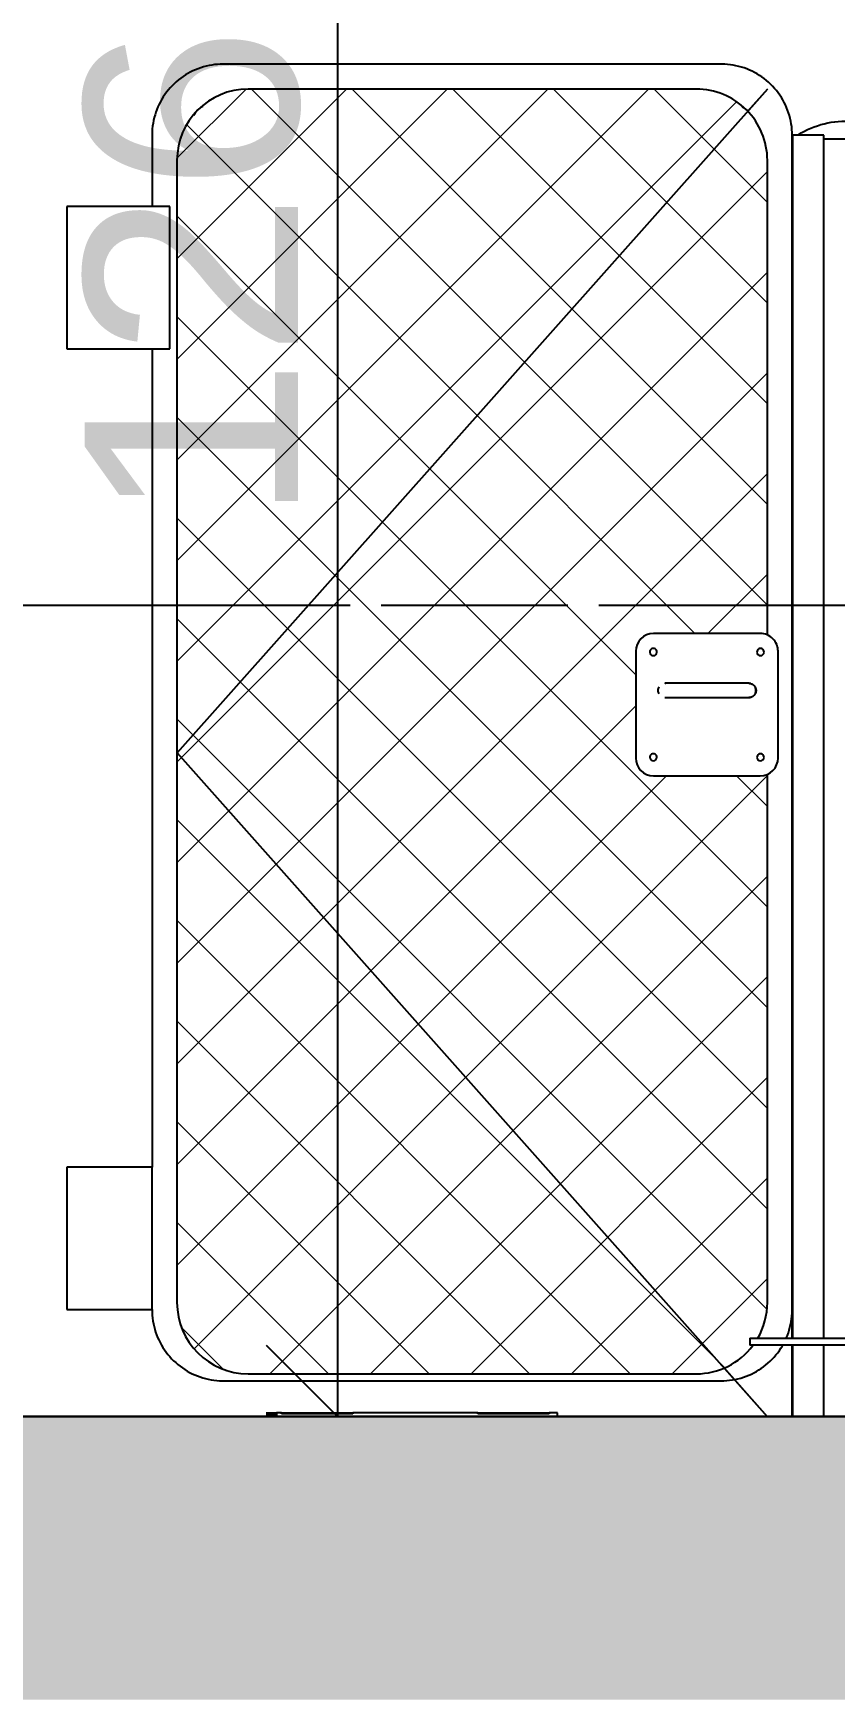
# Model space of a CAD drawing. Header units: millimetres. Extents: x 663313 to 1226001, y 1431724 to 1620898.
# Drawn here: x 951122 to 952249, y 1508407 to 1510748 of the extents above; entities that cross this region are included whole.
import ezdxf

# ---------------------------------------------------------------- set-up
doc = ezdxf.new("R2010")
doc.units = ezdxf.units.MM
doc.set_wipeout_variables(frame=1)
for name, pattern in [('CENTER', [50.800000000000004, 31.75, -6.35, 6.35, -6.35]), ('DPA_Grid _ Level 100', [1000, 550, -160, 130, -160]), ('TA_GL_000.70000', [1.925, 0.7, -0.175, 0.175, -0.175, 0.7])]:
    doc.linetypes.add(name, pattern=pattern)
doc.layers.add('000 - 0_HIDE_OBJ_FRAMING_DEF_SUB', color=7, linetype='Continuous', plot=False)
for name, color, linetype in [('000 - 0_SYM_DWG_GRIDLINE_MAIN_COLOR_251', 7, 'Continuous'), ('000 - 0_SYM_DWG_GROUND_MAIN_COLOR_40', 7, 'Continuous'), ('000 - CONCRETE_COL_HATCH_', 7, 'Continuous'), ('000 - CONCRETE_COL_WIPEOUT_', 7, 'Continuous'), ('000 - CONCRETE_EX_BUILDING_MAIN_COLOR_1', 7, 'Continuous'), ('000 - GRID', 7, 'CENTER')]:
    doc.layers.add(name, color=color, linetype=linetype)
doc.layers.add('A-DOOR', color=7, linetype='Continuous', lineweight=9)
doc.styles.add('Arial_2', font='arial.ttf', dxfattribs={"height": 299.9999999999999})
doc.styles.add('TA', font='', dxfattribs={"height": 4.5})
doc.styles.get('TA').set_extended_font_data('Cordia New')
doc.dimstyles.new('DPA-DIM-3_0_T-T', dxfattribs={"dimscale": 304.8, "dimtxt": 1.004192322792293, "dimasz": 0.6561679790026247, "dimexe": 0.3280839895013123, "dimexo": 0.0625, "dimgap": 0.1640419947506562, "dimtad": 1, "dimdec": 0, "dimlfac": 304.8, "dimzin": 0, "dimdsep": 46, "dimtxsty": 'Arial_2', "dimblk1": 'OBLIQUE', "dimblk2": 'OBLIQUE', "dimsah": 1, "dimcen": 0.09, "dimdle": 0.6561679790026247, "dimclrd": 7, "dimclre": 7, "dimclrt": 7, "dimadec": 8, "dimazin": 0, "dimtfac": 1, "dimtdec": 4, "dimtix": 1, "dimtmove": 0, "dimatfit": 3, "dimfxl": 0.004305564166683888, "dimfxlon": 1, "dimtvp": 1, "dimtolj": 1, "dimtzin": 0, "dimarcsym": 2})

# ---------------------------------------------------------------- blocks, each defined once
blk = doc.blocks.new('*U4823')
at = {"layer": '000 - 0_SYM_DWG_GRIDLINE_MAIN_COLOR_251', "color": 7, "linetype": 'ByBlock', "ltscale": 5}
blk.add_line((30, 7.023125110215677e-13), (-325.9999999999993, -6.822776000611202e-13), dxfattribs=at)
at = {"color": 7, "style": 'TA', "flags": 1}
blk.add_attdef('LOCATION', (5.999999999999999, -6.000000000000001), '', height=4.5, rotation=270, dxfattribs=at)
blk = doc.blocks.new('*U4825')
at = {"layer": '000 - 0_SYM_DWG_GRIDLINE_MAIN_COLOR_251', "color": 7, "linetype": 'ByBlock', "ltscale": 5}
blk.add_line((30, 7.023125110215677e-13), (-325.9999999999993, -6.822776000611202e-13), dxfattribs=at)
at = {"color": 7, "style": 'TA', "flags": 1}
blk.add_attdef('LOCATION', (5.999999999999999, -6.000000000000001), '', height=4.5, rotation=270, dxfattribs=at)
blk = doc.blocks.new('W-1-PP18-ST_ENT4_REV00_20260602-145720_ELEVATION_3_DIMS')
at = {"layer": '000 - GRID', "color": 7, "linetype": 'TA_GL_000.70000', "xscale": 50, "yscale": 50, "zscale": 50, "rotation": 180}
for name, p in [('*U4825', (-14800, 102340.0000000002)), ('*U4823', (-14800, 101200.0000000002))]:
    blk.add_blockref(name, p, dxfattribs=at)
blk = doc.blocks.new('DPA_CP_Fence Type D _4150_ - Fence Post Left-Right w MRTA Logo-24892741-ENT 4 ELE-3 sheet')
at = {"layer": '000 - CONCRETE_EX_BUILDING_MAIN_COLOR_1', "color": 7}
for p, q in [((-1812638.208735392, 102995), (-1812531.955174357, 102995)), ((-1812741.955174357, 101310), (-1812606.955174357, 101310)), ((-1812741.955174357, 101310), (-1812741.955174357, 101300)), ((-1812606.955174357, 101300), (-1812741.955174357, 101300))]:
    blk.add_line(p, q, dxfattribs=at)
at = {"layer": '000 - CONCRETE_EX_BUILDING_MAIN_COLOR_1', "color": 7, "flags": 128}
blk.add_lwpolyline([(-1812673.723832933, 103000.6737726781), (-1812669.444601317, 103003.2592791322), (-1812665.065399949, 103005.6715938338), (-1812660.593234616, 103007.9068575939), (-1812656.035259828, 103009.9614944674), (-1812651.398767374, 103011.8322174735), (-1812646.691174652, 103013.5160338546), (-1812641.920012805, 103015.0102498636), (-1812637.092914677, 103016.3124750736), (-1812632.217602592, 103017.4206262021), (-1812627.301876012, 103018.3329304437), (-1812622.353599049, 103019.0479283062), (-1812617.380687891, 103019.5644759455), (-1812612.391098136, 103019.8817469957), (-1812607.392812063, 103019.9992338907), (-1812606.955174357, 103020.0000000001)], dxfattribs=at)
blk = doc.blocks.new('FP_45-ENT 4 ELE-3 sheet')
at = {"layer": '000 - CONCRETE_EX_BUILDING_MAIN_COLOR_1', "color": 7}
blk.add_line((-1813447.136743056, 101259.8586616956), (-1813447.122985117, 101259.8586616956), dxfattribs=at)
blk = doc.blocks.new('FP_46-ENT 4 ELE-3 sheet')
at = {"layer": '000 - CONCRETE_EX_BUILDING_MAIN_COLOR_1', "color": 7}
blk.add_line((-1813447.122985117, 103064.8586616956), (-1813447.136743056, 103064.8586616956), dxfattribs=at)
blk = doc.blocks.new('DR-SG-SW-Wire Screen Hinge - D50_900x2000 mm-V44-ENT 4 ELE-3 sheet')
at = {"layer": '000 - CONCRETE_EX_BUILDING_MAIN_COLOR_1', "lineweight": 9}
h = blk.add_hatch(dxfattribs=at)
h.set_pattern_fill('FP_25', style=0, pattern_type=2)
h.set_pattern_definition([(45, (-1810816.853, 102399.859), (-70.71061447904445, 70.71074175826506), []), (135, (-1810816.853, 102399.859), (-70.71061447904445, -70.71074175826504), [])])
h.paths.add_polyline_path([(-1813345.920965034, 101259.8586616956), (-1812817.123581352, 101259.8586616956), (-1812791.241701336, 101263.2660790667), (-1812767.123628672, 101273.2561213171), (-1812746.412970154, 101289.1479835769), (-1812738.085932959, 101300.0000000001), (-1812741.955174357, 101300.0000000001), (-1812741.955174357, 101310.0000000001), (-1812730.462578747, 101310.0000000001), (-1812720.483451047, 101334.3386123576), (-1812717.123675992, 101359.8586616956), (-1812717.123675992, 102102.3019348996), (-1812724.286939222, 102100.3696815647), (-1812733.435682566, 102100.0000000001), (-1812883.565274872, 102100.8518543429), (-1812889.594793038, 102103.3493649055), (-1812894.772457668, 102107.3223304705), (-1812898.745419473, 102112.5000000001), (-1812901.242927672, 102118.5295238726), (-1812902.094781208, 102130.4178843219), (-1812901.242927672, 102281.4704761277), (-1812898.745419473, 102287.5000000001), (-1812894.772457668, 102292.6776695298), (-1812889.594793038, 102296.6506350947), (-1812879.902812476, 102299.6303184355), (-1812872.402819574, 102300.0000000001), (-1812720.624476826, 102299.1481456573), (-1812717.123675992, 102298.6872560479), (-1812717.123675992, 102964.8586616956), (-1812722.034442255, 102994.3699827103), (-1812730.521122935, 103014.8586616956), (-1812746.412970154, 103035.5693398142), (-1812767.123628672, 103051.461202074), (-1812791.241701336, 103061.4512443245), (-1812817.123581352, 103064.8586616956), (-1813447.122985117, 103064.8586616956), (-1813473.004865132, 103061.4512443245), (-1813497.122937796, 103051.461202074), (-1813517.833596315, 103035.5693398142), (-1813533.725443534, 103014.8586616956), (-1813543.71547633, 102990.7405662058), (-1813547.122890476, 102964.8586616956), (-1813547.122890476, 101359.8586616956), (-1813543.71547633, 101333.9767571853), (-1813533.725443534, 101309.8586616956), (-1813517.833596315, 101289.1479835769), (-1813497.122937796, 101273.2561213171), (-1813473.004865132, 101263.2660790667), (-1813447.122985117, 101259.8586616956), (-1813426.668479908, 101259.8586616956)])
h.paths.add_polyline_path([(-1812726.786936857, 102121.087757303), (-1812723.251406296, 102122.5522233971), (-1812721.786941588, 102126.087757303), (-1812723.251406296, 102129.6232912089), (-1812726.786936857, 102131.087757303), (-1812730.322467416, 102129.6232912089), (-1812731.786932124, 102126.087757303), (-1812730.322467416, 102122.5522233971), (-1812727.094946829, 102121.1283076237)])
h.paths.add_polyline_path([(-1812877.402814842, 102121.087757303), (-1812873.867284282, 102122.5522233971), (-1812872.402819574, 102126.087757303), (-1812873.867284282, 102129.6232912089), (-1812877.402814842, 102131.0877573026), (-1812880.938345402, 102129.6232912089), (-1812882.40281011, 102126.087757303), (-1812880.938345402, 102122.5522233971), (-1812878.696908843, 102121.2581281716)])
h.paths.add_polyline_path([(-1812743.516981458, 102211.6022832528), (-1812743.218034622, 102211.9897080874), (-1812743.351129816, 102211.9233031032)])
h.paths.add_polyline_path([(-1812734.352623695, 102215.1981157436), (-1812733.094941151, 102220.0000000001), (-1812733.880871203, 102220.0000000001), (-1812734.135143324, 102217.4118095491)])
h.paths.add_polyline_path([(-1812739.996080927, 102228.9019249009), (-1812741.703558272, 102229.8168220417), (-1812740.314603471, 102229.0333333151)])
h.paths.add_polyline_path([(-1812726.786936857, 102268.9122426973), (-1812723.251406296, 102270.3767087913), (-1812721.786941588, 102273.9122426972), (-1812723.251406296, 102277.4477766032), (-1812726.786936856, 102278.9122426972), (-1812730.322467416, 102277.4477766032), (-1812731.786932124, 102273.9122426972), (-1812730.322467416, 102270.3767087913), (-1812728.081030857, 102269.0826135658)])
h.paths.add_polyline_path([(-1812877.402814842, 102268.9122426973), (-1812873.867284282, 102270.3767087913), (-1812872.402819574, 102273.9122426972), (-1812873.867284282, 102277.4477766032), (-1812877.402814842, 102278.9122426972), (-1812880.938345402, 102277.4477766032), (-1812882.40281011, 102273.9122426972), (-1812880.938345402, 102270.3767087913), (-1812878.696908843, 102269.0826135658)])
h = blk.add_hatch(dxfattribs=at)
h.set_pattern_fill('FP_26', style=0, pattern_type=2)
h.set_pattern_definition([(89.921, (-1813547.137, 102399.859), (-0.09707418312887889, 70.71020106100582), []), (90.07899999999998, (-1813547.137, 102399.859), (-0.09707418312888756, -70.71020106100582), [])])
h.paths.add_polyline_path([(-1813547.136648415, 101359.8586616956), (-1813547.122890476, 101359.8586616956), (-1813547.136648415, 101472.674559887)])
at = {"layer": '000 - CONCRETE_EX_BUILDING_MAIN_COLOR_1', "color": 7}
for p, q in [((-1812782.185525204, 103100.0000000001), (-1813482.184862721, 103100.0000000001)), ((-1812717.075523204, 103064.8586616955), (-1813547.074737688, 102132.3586616955)), ((-1812817.123581352, 103064.8586616955), (-1813447.122985116, 103064.8586616955)), ((-1812717.137433931, 103064.8586616955), (-1812744.928828847, 103033.6351673758)), ((-1812752.325804615, 103040.1047946626), (-1812750.74592763, 103038.8786432117)), ((-1813582.18479174, 103000.0000000001), (-1813582.18479174, 102900.0000000001)), ((-1812682.185596184, 101350.0000000001), (-1812682.185596184, 103000.0000000001)), ((-1813547.122890476, 102964.8586616955), (-1813547.122890476, 101359.8586616955)), ((-1812717.123675992, 102297.6980651005), (-1812717.123675992, 102964.8586616955)), ((-1813557.08236388, 102900), (-1813702.082226651, 102900)), ((-1813702.082226651, 102900), (-1813702.082226651, 102700)), ((-1813557.08236388, 102700), (-1813557.08236388, 102900)), ((-1813702.082226651, 102700), (-1813557.08236388, 102700)), ((-1813582.18479174, 102700.0000000001), (-1813582.18479174, 101550.0000000001)), ((-1812877.094804869, 102300.0000000001), (-1812877.100308045, 102300.0000000001)), ((-1812727.094946829, 102300), (-1812877.094804869, 102300)), ((-1812902.094781209, 102275), (-1812902.094781209, 102125)), ((-1812702.09497049, 102125), (-1812702.09497049, 102275)), ((-1812861.032221386, 102230.0000000001), (-1812861.067304132, 102230.0000000001)), ((-1812758.011681957, 102230.0000000001), (-1812846.011598673, 102230.0000000001)), ((-1812743.032333062, 102230.0000000001), (-1812743.094931687, 102230.0000000001)), ((-1812861.067304132, 102210.0000000001), (-1812861.032221386, 102210.0000000001)), ((-1812846.011598673, 102210.0000000001), (-1812758.011681957, 102210.0000000001)), ((-1812743.094931687, 102210.0000000001), (-1812743.032333062, 102210.0000000001)), ((-1813547.074737688, 102132.3586616955), (-1812717.201325544, 101200)), ((-1812877.100308045, 102100.0000000001), (-1812877.094804869, 102100.0000000001)), ((-1812877.094804869, 102100), (-1812727.094946829, 102100)), ((-1812717.123675992, 101359.8586616955), (-1812717.123675992, 102102.3019348995)), ((-1813582.08234022, 101550), (-1813702.082226651, 101550)), ((-1813702.082226651, 101550), (-1813702.082226651, 101350)), ((-1813582.08234022, 101350), (-1813582.08234022, 101550)), ((-1813702.082226651, 101350), (-1813582.08234022, 101350)), ((-1813447.122985116, 101259.8586616955), (-1812817.123581352, 101259.8586616955)), ((-1812778.333953821, 101268.6126482069), (-1812717.263236271, 101200)), ((-1813482.184862721, 101250.0000000001), (-1812782.185525204, 101250.0000000001))]:
    blk.add_line(p, q, dxfattribs=at)
at = {"layer": '000 - CONCRETE_EX_BUILDING_MAIN_COLOR_1', "color": 7, "flags": 128}
for points in [[(-1813482.184862721, 103100.0000000001), (-1813486.183794245, 103099.9200106284), (-1813490.176328324, 103099.6801704798), (-1813494.156077744, 103099.2808632489), (-1813498.116675747, 103098.7227277448), (-1813502.051786213, 103098.006656869), (-1813505.955113797, 103097.1337961868), (-1813509.820414, 103096.1055420946), (-1813513.64150316, 103094.923539586), (-1813517.412268344, 103093.58967962), (-1813521.126677126, 103092.1060960957), (-1813524.778787243, 103090.4751624384), (-1813528.362756093, 103088.6994878029), (-1813531.87285009, 103086.7819128986), (-1813535.303453831, 103084.7255054453), (-1813538.649079082, 103082.5335552653), (-1813541.904373558, 103080.2095690203), (-1813545.064129485, 103077.7572646012), (-1813548.123291933, 103075.1805651803), (-1813551.076966895, 103072.4835929347), (-1813553.920429131, 103069.6706624521), (-1813556.649129711, 103066.7462738275), (-1813559.258703306, 103063.7151054648), (-1813561.744975161, 103060.5820065914), (-1813564.103967779, 103057.3519895012), (-1813566.331907285, 103054.0302215352), (-1813568.42522946, 103050.6220168154), (-1813570.380585443, 103047.1328277432), (-1813572.194847091, 103043.5682362762), (-1813573.865111982, 103039.9339449991), (-1813575.388708056, 103036.2357680001), (-1813576.763197894, 103032.47962157), (-1813577.986382612, 103028.6715147373), (-1813579.056305384, 103024.8175396552), (-1813579.971254568, 103020.9238618554), (-1813580.729766445, 103016.9967103849), (-1813581.330627564, 103013.0423678406), (-1813581.77287668, 103009.0671603189), (-1813582.05580629, 103005.0774472952), (-1813582.17896377, 103001.0796114505), (-1813582.18479174, 103000.0000000001)], [(-1812682.185596184, 103000.0000000001), (-1812682.265585423, 103003.9989324741), (-1812682.505425176, 103007.9914675183), (-1812682.904731752, 103011.9712179372), (-1812683.462866347, 103015.9318169877), (-1812684.17893607, 103019.8669285646), (-1812685.051795366, 103023.7702573365), (-1812686.080047852, 103027.6355588173), (-1812687.26204855, 103031.4566493555), (-1812688.595906518, 103035.2274160271), (-1812690.079487877, 103038.9418264145), (-1812691.710419218, 103042.5939382573), (-1812693.48609141, 103046.1779089583), (-1812695.403663765, 103049.6880049308), (-1812697.460068585, 103053.1186107704), (-1812699.65201607, 103056.4642382394), (-1812701.97599958, 103059.7195350459), (-1812704.428301247, 103062.8792934069), (-1812707.004997919, 103065.9384583793), (-1812709.701967439, 103068.8921359474), (-1812712.514895239, 103071.7356008515), (-1812715.439281239, 103074.4643041481), (-1812718.470447054, 103077.073880487), (-1812721.603543468, 103079.560155095), (-1812724.833558199, 103081.9191504549), (-1812728.155323916, 103084.1470926688), (-1812731.563526504, 103086.2404174956), (-1812735.052713567, 103088.1957760529), (-1812738.617303149, 103090.0100401753), (-1812742.251592667, 103091.6803074181), (-1812745.949768029, 103093.2039057013), (-1812749.70591294, 103094.5783975844), (-1812753.514018366, 103095.8015841657), (-1812757.367992144, 103096.8715086003), (-1812761.261668733, 103097.7864592307), (-1812765.188819073, 103098.5449723254), (-1812769.143160554, 103099.1458344203), (-1812773.118367066, 103099.5880842602), (-1812777.108079116, 103099.8710143368), (-1812781.105914009, 103099.9941720204), (-1812782.185525204, 103100.0000000001)], [(-1813514.04236575, 103038.5369513481), (-1813512.475818478, 103039.7800879107), (-1813510.860812209, 103040.9595847905)], [(-1813523.290544664, 103028.4576995371), (-1813522.289586914, 103029.8597811587), (-1813521.063436192, 103031.4396601962)], [(-1812846.011598673, 102230.0000000001), (-1812846.611454626, 102230.0000000001), (-1812847.210383951, 102230.0000000001), (-1812847.80742849, 102230.0000000001), (-1812848.4016331, 102230.0000000001), (-1812848.992047179, 102230.0000000001), (-1812849.577726191, 102230.0000000001), (-1812850.157733174, 102230.0000000001), (-1812850.731140241, 102230.0000000001), (-1812851.297030063, 102230.0000000001), (-1812851.854497337, 102230.0000000001), (-1812852.402650234, 102230.0000000001), (-1812852.940611826, 102230.0000000001), (-1812853.467521491, 102230.0000000001), (-1812853.982536284, 102230.0000000001), (-1812854.484832291, 102230.0000000001), (-1812854.973605948, 102230.0000000001), (-1812855.448075319, 102230.0000000001), (-1812855.907481354, 102230.0000000001), (-1812856.351089104, 102230.0000000001), (-1812856.778188889, 102230.0000000001), (-1812857.188097441, 102230.0000000001), (-1812857.580158994, 102230.0000000001), (-1812857.953746333, 102230.0000000001), (-1812858.308261798, 102230.0000000001), (-1812858.643138239, 102230.0000000001), (-1812858.957839927, 102230.0000000001), (-1812859.251863405, 102230.0000000001), (-1812859.524738298, 102230.0000000001), (-1812859.776028065, 102230.0000000001), (-1812860.005330697, 102230.0000000001), (-1812860.212279356, 102230.0000000001), (-1812860.396542971, 102230.0000000001), (-1812860.557826758, 102230.0000000001), (-1812860.695872698, 102230.0000000001), (-1812860.810459946, 102230.0000000001), (-1812860.901405188, 102230.0000000001), (-1812860.968562931, 102230.0000000001), (-1812861.011825736, 102230.0000000001), (-1812861.031124392, 102230.0000000001)], [(-1812743.032318866, 102230.0000000001), (-1812743.044317266, 102230.0000000001), (-1812743.080293271, 102230.0000000001), (-1812743.140189328, 102230.0000000001), (-1812743.223909615, 102230.0000000001), (-1812743.331320198, 102230.0000000001), (-1812743.462249244, 102230.0000000001), (-1812743.616487291, 102230.0000000001), (-1812743.793787595, 102230.0000000001), (-1812743.993866511, 102230.0000000001), (-1812744.216403956, 102230.0000000001), (-1812744.461043918, 102230.0000000001), (-1812744.727395024, 102230.0000000001), (-1812745.015031171, 102230.0000000001), (-1812745.323492201, 102230.0000000001), (-1812745.652284642, 102230.0000000001), (-1812746.000882498, 102230.0000000001), (-1812746.368728084, 102230.0000000001), (-1812746.755232929, 102230.0000000001), (-1812747.159778705, 102230.0000000001), (-1812747.581718226, 102230.0000000001), (-1812748.020376479, 102230.0000000001), (-1812748.475051703, 102230.0000000001), (-1812748.945016517, 102230.0000000001), (-1812749.429519075, 102230.0000000001), (-1812749.927784278, 102230.0000000001), (-1812750.439015007, 102230.0000000001), (-1812750.962393403, 102230.0000000001), (-1812751.497082172, 102230.0000000001), (-1812752.042225925, 102230.0000000001), (-1812752.596952549, 102230.0000000001), (-1812753.1603746, 102230.0000000001), (-1812753.731590722, 102230.0000000001), (-1812754.309687091, 102230.0000000001), (-1812754.893738877, 102230.0000000001), (-1812755.482811723, 102230.0000000001), (-1812756.075963235, 102230.0000000001), (-1812756.672244499, 102230.0000000001), (-1812757.270701592, 102230.0000000001), (-1812757.87037711, 102230.0000000001), (-1812758.011681957, 102230.0000000001)], [(-1812743.032318866, 102230.0000000001), (-1812742.632425524, 102229.9920010667), (-1812742.233171926, 102229.9680170632), (-1812741.835196793, 102229.9280863587), (-1812741.4391368, 102229.8722728339), (-1812741.045625558, 102229.8006657785), (-1812740.655292602, 102229.7133797486), (-1812740.268762381, 102229.6105543832), (-1812739.88665326, 102229.492354181), (-1812739.509576533, 102229.3589682369), (-1812739.138135443, 102229.2106099401), (-1812738.772924215, 102229.0475166323), (-1812738.41452711, 102228.8699492279), (-1812738.063517488, 102228.6781917969), (-1812737.720456887, 102228.4725511103), (-1812737.385894132, 102228.2533561492), (-1812737.060364452, 102228.020957579), (-1812736.744388626, 102227.7757271876), (-1812736.438472146, 102227.5180572915), (-1812736.143104415, 102227.2483601075), (-1812735.858757957, 102226.9670670936), (-1812735.585887666, 102226.6746282585), (-1812735.324930077, 102226.3715114421), (-1812735.076302666, 102226.0582015666), (-1812734.840403183, 102225.7351998609), (-1812734.617609018, 102225.4030230588), (-1812734.408276594, 102225.0622025724), (-1812734.212740797, 102224.7132836419), (-1812734.031314444, 102224.3568244629), (-1812733.864287778, 102223.9933952942), (-1812733.711928006, 102223.6235775449), (-1812733.574478872, 102223.2479628445), (-1812733.452160263, 102222.8671520965), (-1812733.345167865, 102222.4817545167), (-1812733.253672842, 102222.092386659), (-1812733.177821566, 102221.6996714291), (-1812733.117735384, 102221.3042370875), (-1812733.073510421, 102220.9067162448), (-1812733.045217426, 102220.5077448495), (-1812733.032901664, 102220.1079611707), (-1812733.032318866, 102220.0000000001)], [(-1812733.032318866, 102220.0000000001), (-1812733.040317799, 102219.6001066583), (-1812733.064301803, 102219.2008530604), (-1812733.104232507, 102218.8028779272), (-1812733.160046032, 102218.406817934), (-1812733.231653088, 102218.0133066922), (-1812733.318939117, 102217.6229737359), (-1812733.421764483, 102217.2364435145), (-1812733.539964685, 102216.854334394), (-1812733.673350629, 102216.4772576674), (-1812733.821708926, 102216.105816577), (-1812733.984802234, 102215.7406053494), (-1812734.162369638, 102215.3822082447), (-1812734.354127069, 102215.0311986217), (-1812734.559767756, 102214.6881380209), (-1812734.778962717, 102214.3535752662), (-1812735.011361287, 102214.0280455865), (-1812735.256591679, 102213.7120697599), (-1812735.514261575, 102213.4061532804), (-1812735.783958758, 102213.110785549), (-1812736.065251773, 102212.8264390911), (-1812736.357690608, 102212.5535688004), (-1812736.660807424, 102212.2926112111), (-1812736.9741173, 102212.0439837998), (-1812737.297119005, 102211.8080843171), (-1812737.629295807, 102211.585290152), (-1812737.970116294, 102211.3759577277), (-1812738.319035224, 102211.1804219313), (-1812738.675494403, 102210.9989955784), (-1812739.038923572, 102210.8319689124), (-1812739.408741321, 102210.6796091405), (-1812739.784356022, 102210.5421600056), (-1812740.16516677, 102210.4198413972), (-1812740.55056435, 102210.3128489989), (-1812740.939932207, 102210.2213539758), (-1812741.332647437, 102210.1455027002), (-1812741.728081779, 102210.0854165182), (-1812742.125602621, 102210.0411915547), (-1812742.524574017, 102210.0128985604), (-1812742.924357695, 102210.0005827978), (-1812743.032318866, 102210.0000000001)], [(-1812861.032221386, 102210.0000000001), (-1812861.019397741, 102210.0000000001), (-1812860.982597834, 102210.0000000001), (-1812860.921880536, 102210.0000000001), (-1812860.837342983, 102210.0000000001), (-1812860.729120416, 102210.0000000001), (-1812860.597385968, 102210.0000000001), (-1812860.442350387, 102210.0000000001), (-1812860.264261697, 102210.0000000001), (-1812860.0634048, 102210.0000000001), (-1812859.840101026, 102210.0000000001), (-1812859.594707613, 102210.0000000001), (-1812859.327617137, 102210.0000000001), (-1812859.039256888, 102210.0000000001), (-1812858.730088179, 102210.0000000001), (-1812858.400605614, 102210.0000000001), (-1812858.051336296, 102210.0000000001), (-1812857.682838981, 102210.0000000001), (-1812857.295703185, 102210.0000000001), (-1812856.890548245, 102210.0000000001), (-1812856.468022319, 102210.0000000001), (-1812856.028801362, 102210.0000000001), (-1812855.573588032, 102210.0000000001), (-1812855.103110573, 102210.0000000001), (-1812854.61812165, 102210.0000000001), (-1812854.11939714, 102210.0000000001), (-1812853.607734897, 102210.0000000001), (-1812853.083953471, 102210.0000000001), (-1812852.5488908, 102210.0000000001), (-1812852.003402872, 102210.0000000001), (-1812851.44836235, 102210.0000000001), (-1812850.88465718, 102210.0000000001), (-1812850.31318917, 102210.0000000001), (-1812849.734872548, 102210.0000000001), (-1812849.150632497, 102210.0000000001), (-1812848.561403676, 102210.0000000001), (-1812847.968128726, 102210.0000000001), (-1812847.371756759, 102210.0000000001), (-1812846.773241845, 102210.0000000001), (-1812846.173541479, 102210.0000000001), (-1812846.011598673, 102210.0000000001)], [(-1812758.011681957, 102210.0000000001), (-1812757.411859019, 102210.0000000001), (-1812756.813028684, 102210.0000000001), (-1812756.216148955, 102210.0000000001), (-1812755.622174709, 102210.0000000001), (-1812755.032056179, 102210.0000000001), (-1812754.44673743, 102210.0000000001), (-1812753.867154847, 102210.0000000001), (-1812753.294235637, 102210.0000000001), (-1812752.72889635, 102210.0000000001), (-1812752.172041407, 102210.0000000001), (-1812751.624561659, 102210.0000000001), (-1812751.087332955, 102210.0000000001), (-1812750.561214747, 102210.0000000001), (-1812750.047048711, 102210.0000000001), (-1812749.545657404, 102210.0000000001), (-1812749.057842946, 102210.0000000001), (-1812748.584385734, 102210.0000000001), (-1812748.126043201, 102210.0000000001), (-1812747.683548594, 102210.0000000001), (-1812747.257609813, 102210.0000000001), (-1812746.848908268, 102210.0000000001), (-1812746.458097794, 102210.0000000001), (-1812746.085803604, 102210.0000000001), (-1812745.732621291, 102210.0000000001), (-1812745.39911587, 102210.0000000001), (-1812745.085820878, 102210.0000000001), (-1812744.793237522, 102210.0000000001), (-1812744.521833872, 102210.0000000001), (-1812744.272044116, 102210.0000000001), (-1812744.044267864, 102210.0000000001), (-1812743.838869509, 102210.0000000001), (-1812743.656177646, 102210.0000000001), (-1812743.496484542, 102210.0000000001), (-1812743.360045672, 102210.0000000001), (-1812743.24707931, 102210.0000000001), (-1812743.157766176, 102210.0000000001), (-1812743.092249153, 102210.0000000001), (-1812743.050633056, 102210.0000000001), (-1812743.032984459, 102210.0000000001)], [(-1813582.18479174, 101350.0000000001), (-1813582.104802501, 101346.0010675261), (-1813581.864962748, 101342.0085324819), (-1813581.465656173, 101338.0287820631), (-1813580.907521577, 101334.0681830125), (-1813580.191451854, 101330.1330714356), (-1813579.318592558, 101326.2297426637), (-1813578.290340072, 101322.364441183), (-1813577.108339374, 101318.5433506447), (-1813575.774481406, 101314.7725839731), (-1813574.290900048, 101311.0581735857), (-1813572.659968707, 101307.4060617429), (-1813570.884296514, 101303.8220910419), (-1813568.966724159, 101300.3119950695), (-1813566.910319339, 101296.8813892298), (-1813564.718371855, 101293.5357617609), (-1813562.394388344, 101290.2804649543), (-1813559.942086677, 101287.1207065934), (-1813557.365390005, 101284.0615416209), (-1813554.668420485, 101281.1078640529), (-1813551.855492685, 101278.2643991487), (-1813548.931106684, 101275.5356958521), (-1813545.89994087, 101272.9261195133), (-1813542.766844456, 101270.4398449053), (-1813539.536829725, 101268.0808495453), (-1813536.215064008, 101265.8529073314), (-1813532.80686142, 101263.7595825047), (-1813529.317674357, 101261.8042239473), (-1813525.753084774, 101259.989959825), (-1813522.118795258, 101258.3196925822), (-1813518.420619896, 101256.7960942989), (-1813514.664474984, 101255.4216024158), (-1813510.856369558, 101254.1984158345), (-1813507.00239578, 101253.1284914), (-1813503.108719192, 101252.2135407695), (-1813499.181568852, 101251.4550276748), (-1813495.22722737, 101250.85416558), (-1813491.252020858, 101250.4119157401), (-1813487.262308808, 101250.1289856635), (-1813483.264473915, 101250.0058279799), (-1813482.184862721, 101250.0000000001)], [(-1812690.505275942, 101310.0660550012), (-1812688.981679868, 101313.7642320002), (-1812687.60719003, 101317.5203784303), (-1812686.384005312, 101321.328485263), (-1812685.31408254, 101325.1824603451), (-1812684.399133357, 101329.0761381449), (-1812683.640621479, 101333.0032896154), (-1812683.03976036, 101336.9576321597), (-1812682.597511244, 101340.9328396814), (-1812682.314581634, 101344.922552705), (-1812682.191424154, 101348.9203885497), (-1812682.185596184, 101350.0000000001)], [(-1812782.185525204, 101250.0000000001), (-1812778.186593679, 101250.0799893718), (-1812774.194059601, 101250.3198295205), (-1812770.214310181, 101250.7191367514), (-1812766.253712177, 101251.2772722555), (-1812762.318601711, 101251.9933431313), (-1812758.415274127, 101252.8662038135), (-1812754.549973924, 101253.8944579057), (-1812750.728884764, 101255.0764604142), (-1812746.958119581, 101256.4103203803), (-1812743.243710798, 101257.8939039046), (-1812739.591600681, 101259.5248375618), (-1812736.007631831, 101261.3005121973), (-1812732.497537835, 101263.2180871017), (-1812729.066934094, 101265.274494555), (-1812725.721308843, 101267.466444735), (-1812722.466014366, 101269.7904309799), (-1812719.306258439, 101272.242735399), (-1812716.247095992, 101274.81943482), (-1812713.293421029, 101277.5164070655), (-1812710.449958793, 101280.3293375482), (-1812707.721258213, 101283.2537261727), (-1812705.111684619, 101286.2848945354), (-1812702.625412764, 101289.4179934088), (-1812700.266420145, 101292.6480104991), (-1812698.038480639, 101295.969778465), (-1812695.945158465, 101299.3779831848)]]:
    blk.add_lwpolyline(points, dxfattribs=at)
at = {"layer": '000 - CONCRETE_EX_BUILDING_MAIN_COLOR_1', "color": 7}
for centre, major_axis, ratio, start_param, end_param in [((-1813447.122985116, 102964.8586616955), (0, 99.99999999998545), 0.9999990535971301, 1.554312234475219e-15, 1.570796326794898), ((-1812817.123581352, 102964.8586616955), (0, 99.99999999998545), 0.9999990535971301, 4.712388980384685, 6.283185307179588), ((-1812877.094804869, 102275), (0, 25), 0.9999990535993128, 1.554312234475219e-15, 1.570796326794898), ((-1812727.094946829, 102275), (0, 25), 0.9999990535806864, 4.712388980384685, 6.283185307179588), ((-1812877.402814842, 102273.9122426971), (0, 5), 0.9999990534968675, 4.712388980384685, 7.853981633974485), ((-1812877.402814842, 102273.9122426971), (0, 5), 0.9999990535899996, 1.570796326794898, 4.712388980384685), ((-1812726.786936856, 102273.9122426971), (0, 5), 0.9999990535434335, 4.712388980384685, 7.853981633974485), ((-1812726.786936856, 102273.9122426971), (0, 5), 0.9999990536365658, 1.570796326794898, 4.712388980384685), ((-1812861.067304132, 102220), (0, 10.00000000001455), 0.9999990536118275, 1.047197551194214, 1.570796326794898), ((-1812861.067304132, 102220), (0, 10.00000000000633), 0.9999990536016062, 1.570796326794898, 2.094395102391149), ((-1812861.067304132, 102220), (0, 10.00000000001455), 0.9999990535652614, 6.15216479890019, 6.283185307179588), ((-1812743.094931687, 102220), (0, 10.00000000001455), 0.9999990535885445, 6.021385919391329, 6.283185307179588), ((-1812743.094931687, 102220), (0, 10.00000000001455), 0.9999990535885445, 6.021385919391329, 6.283185307179588), ((-1812743.094931687, 102220), (0, 10.00000000000825), 0.9999990535716874, 4.712388980384685, 5.214482500571963), ((-1812743.094931687, 102220), (0, 10.00000000000825), 0.9999990535716874, 4.712388980384685, 5.214482500571963), ((-1812743.094931687, 102220), (0, 10), 0.9999990535899996, 4.210295460190958, 4.712388980384685), ((-1812743.094931687, 102220), (0, 10), 0.9999990535899996, 4.210295460190958, 4.712388980384685), ((-1812861.067304132, 102220), (0, 9.999999999993754), 0.9999990536323777, 3.141592653589789, 3.272613161860486), ((-1812743.094931687, 102220), (0, 10.00000000000164), 0.9999990536142768, 3.141592653589789, 3.403392041371608), ((-1812743.094931687, 102220), (0, 10.00000000000164), 0.9999990536142768, 3.141592653589789, 3.403392041371608), ((-1812877.402814842, 102126.0877573029), (0, 5), 0.9999990534968675, 4.712388980384685, 7.853981633974485), ((-1812877.402814842, 102126.0877573029), (0, 5.000000000014552), 0.9999990535870893, 1.570796326794898, 4.712388980384685), ((-1812726.786936856, 102126.0877573029), (0, 5), 0.9999990535434335, 4.712388980384685, 7.853981633974485), ((-1812726.786936856, 102126.0877573029), (0, 5.000000000014552), 0.9999990536336554, 1.570796326794898, 4.712388980384685), ((-1812877.094804869, 102125), (0, 25), 0.9999990535993128, 1.570796326794898, 3.141592653589789), ((-1812727.094946829, 102125), (0, 25), 0.9999990535806864, 3.141592653589789, 4.712388980384685), ((-1813447.122985116, 101359.8586616955), (0, 100.0000000000146), 0.999999053596839, 1.570796326794898, 3.141592653589789), ((-1812817.123581352, 101359.8586616955), (0, 100.0000000000018), 0.9999990535990139, 4.190324417203769, 4.712388980384685), ((-1812817.123581352, 101359.8586616955), (0, 100.0000000000146), 0.999999053596839, 3.141592653589789, 4.064168906459322)]:
    blk.add_ellipse(centre, major_axis=major_axis, ratio=ratio, start_param=start_param, end_param=end_param, dxfattribs=at)
at = {"layer": 'A-DOOR', "color": 7}
for name in ['FP_46-ENT 4 ELE-3 sheet', 'FP_45-ENT 4 ELE-3 sheet']:
    blk.add_blockref(name, (0, 0), dxfattribs=at)
blk = doc.blocks.new('DPA_GM-Drainage Gutter_Landscape - 550Wx500D-24063838-ENT 4 ELE-3 sheet')
at = {"layer": '000 - CONCRETE_EX_BUILDING_MAIN_COLOR_1', "color": 7}
for p, q in [((-1813421.568581746, 101205), (-1813420.760255183, 101205)), ((-1813420.746186678, 101205), (-1813419.927589277, 101205)), ((-1813420.746186678, 101205), (-1813420.746186678, 101200)), ((-1813419.913520772, 101205), (-1813419.09492337, 101205)), ((-1813419.913520772, 101205), (-1813419.913520772, 101200)), ((-1813419.080854865, 101205), (-1813418.262257462, 101205)), ((-1813419.080854865, 101205), (-1813419.080854865, 101200)), ((-1813418.248188958, 101205), (-1813417.429591556, 101205)), ((-1813418.248188958, 101205), (-1813418.248188958, 101200)), ((-1813417.415523051, 101205), (-1813416.596925649, 101205)), ((-1813417.415523051, 101205), (-1813417.415523051, 101200)), ((-1813416.582857144, 101205), (-1813415.764259742, 101205)), ((-1813416.582857144, 101205), (-1813416.582857144, 101200)), ((-1813415.750191237, 101205), (-1813414.931593835, 101205)), ((-1813415.750191237, 101205), (-1813415.750191237, 101200)), ((-1813414.91752533, 101205), (-1813414.098927928, 101205)), ((-1813414.91752533, 101205), (-1813414.91752533, 101200)), ((-1813414.084859423, 101205), (-1813413.266262021, 101205)), ((-1813414.084859423, 101205), (-1813414.084859423, 101200)), ((-1813413.252193516, 101205), (-1813412.433596114, 101205)), ((-1813413.252193516, 101205), (-1813413.252193516, 101200)), ((-1813412.419527609, 101205), (-1813411.600930207, 101205)), ((-1813412.419527609, 101205), (-1813412.419527609, 101200)), ((-1813411.586861702, 101205), (-1813410.7682643, 101205)), ((-1813411.586861702, 101205), (-1813411.586861702, 101200)), ((-1813410.754195796, 101205), (-1813409.935598393, 101205)), ((-1813410.754195796, 101205), (-1813410.754195796, 101200)), ((-1813409.921529889, 101205), (-1813409.102932486, 101205)), ((-1813409.921529889, 101205), (-1813409.921529889, 101200)), ((-1813409.088863982, 101205), (-1813408.270266579, 101205)), ((-1813409.088863982, 101205), (-1813409.088863982, 101200)), ((-1813408.256198075, 101205), (-1813407.437600673, 101205)), ((-1813408.256198075, 101205), (-1813408.256198075, 101200)), ((-1813407.423532168, 101205), (-1813407.423532168, 101200)), ((-1813407.423532168, 101205), (-1813406.989994619, 101205)), ((-1813399.989987994, 101205), (-1813406.989994619, 101205)), ((-1813406.989994619, 101205), (-1813406.989994619, 101200)), ((-1813399.989987994, 101203.389079716), (-1813399.989987994, 101205)), ((-1813399.989987994, 101205), (-1813300.414002875, 101205)), ((-1813299.989893353, 101203.389079716), (-1813399.989987994, 101203.389079716)), ((-1813300.414002875, 101205), (-1813299.989893353, 101205)), ((-1813300.414002875, 101205), (-1813300.414002875, 101203.389079716)), ((-1813123.989726786, 101205), (-1813299.989893353, 101205)), ((-1813299.989893353, 101205), (-1813299.989893353, 101203.389079716)), ((-1813123.989726786, 101203.389079716), (-1813123.989726786, 101205)), ((-1813023.989632145, 101203.389079716), (-1813123.989726786, 101203.389079716)), ((-1813123.865299127, 101205), (-1813024.414264083, 101205)), ((-1813024.414264083, 101205), (-1813023.989632145, 101205)), ((-1813024.414264083, 101205), (-1813024.414264083, 101203.389079716)), ((-1813011.989620788, 101205), (-1813023.989632145, 101205)), ((-1813023.989632145, 101205), (-1813023.989632145, 101203.389079716)), ((-1813011.989620788, 101200), (-1813011.989620788, 101205))]:
    blk.add_line(p, q, dxfattribs=at)
blk = doc.blocks.new('_Oblique')
at = {"color": 7, "linetype": 'ByBlock', "lineweight": -2}
blk.add_line((-0.5, -0.5), (0.5, 0.5), dxfattribs=at)
blk = doc.blocks.new('*D4507')
at = {"layer": '000 - 0_HIDE_OBJ_FRAMING_DEF_SUB', "color": 7, "lineweight": -2, "transparency": 16777216}
for p, q in [((-16142.82221468178, 105540.0000000001), (-16142.82221468178, 101000.0000000001)), ((-15761.87221468271, 105340.0000000001), (-16242.82221468178, 105340.0000000001)), ((-15761.87221468271, 101200.0000000001), (-16242.82221468178, 101200.0000000001))]:
    blk.add_line(p, q, dxfattribs=at)
at = {"layer": 'Defpoints', "color": 7, "transparency": 16777216}
for p in [(-15742.82221468271, 105340.0000000001), (-16142.82221468178, 101200.0000000001), (-15742.82221468271, 101200.0000000001)]:
    blk.add_point(p, dxfattribs=at)
at = {"layer": '000 - 0_HIDE_OBJ_FRAMING_DEF_SUB', "color": 7, "lineweight": -2, "transparency": 16777216, "xscale": 200, "yscale": 200, "zscale": 200}
for p, rotation in [((-16142.82221468178, 105340.0000000001), 90), ((-16142.82221468178, 101200.0000000001), 270)]:
    blk.add_blockref('_Oblique', p, dxfattribs=dict(at, rotation=rotation))
at = {"layer": '000 - 0_HIDE_OBJ_FRAMING_DEF_SUB', "color": 7, "transparency": 16777216, "insert": (-16345.99411099826, 103270), "char_height": 299.9999999999999, "width": 1107.530819399443, "attachment_point": 5, "rotation": 90, "style": 'Arial_2'}
blk.add_mtext('\\A1;1261872', dxfattribs=at)
blk = doc.blocks.new('*U5404')
at = {"color": 7}
blk.add_wipeout([(1.6552803572267294e-10, 397.99994984942896), (-5.093170329928398e-11, 397.9999498496036), (3.41970007866621e-10, 397.9999498495454), (2.7466739993542433e-10, 397.99994984949444), (4.18367562815547e-11, 397.99994984918885), (-1.8189894035458565e-12, 397.9999498495672), (2.546585164964199e-11, 397.9999498495963), (3.456079866737127e-11, 397.99994984961086), (4.3655745685100555e-10, 397.9999498495599), (1.0913936421275139e-10, 397.9999498493271), (6.184563972055912e-11, 397.99994984925434), (9.094947017729282e-12, 397.9999498496545), (1.8735590856522322e-10, 397.9999498494144), (3.5288394428789616e-10, 397.9999498496618), (2.9831426218152046e-10, 397.99994984924706), (2.6193447411060333e-10, 397.99994984931254), (-6.548361852765083e-11, 397.9999498495745), (3.346940502524376e-10, 397.99994984961086), (3.4378899727016687e-10, 397.9999498496036), (3.6197889130562544e-10, 397.99994984958903), (3.0740920919924974e-10, 397.9999498491816), (7.275957614183426e-11, 397.99994984951627), (-9.094947017729282e-12, 397.99994984955265), (4.019966581836343e-10, 397.99994984961086), (1.6189005691558123e-10, 397.9999498494435), (4.019966581836343e-10, 397.99994984927616), (9.094947017729282e-12, 397.9999498493271), (7.639755494892597e-11, 397.99994984937075), (3.055902197957039e-10, 397.9999498496909), (3.510649548843503e-10, 397.9999498492907), (3.346940502524376e-10, 397.99994984928344), (3.0740920919924974e-10, 397.9999498492616), (-6.912159733474255e-11, 397.99994984931254), (2.382876118645072e-10, 397.9999498495308), (23118.272521399587, 397.9999498496036), (23118.27252139965, -2.255546860396862e-10), (1.8189894035458565e-12, -7.275957614183426e-12), (-9.640643838793039e-11, 397.9999498491961), (-3.637978807091713e-11, 397.9999498495745), (2.3646862246096134e-11, 397.99994984949444), (-1.2005330063402653e-10, 397.99994984924706), (-3.637978807091713e-11, 397.99994984918885), (-5.093170329928398e-11, 397.9999498492107), (-6.548361852765083e-11, 397.99994984921796), (-7.275957614183426e-12, 397.99994984913064), (2.382876118645072e-10, 397.99994984928344), (3.1650415621697903e-10, 397.99994984922523), (-6.730260793119669e-11, 397.99994984915975)], dxfattribs=at).dxf.layer = '000 - CONCRETE_COL_WIPEOUT_'
at = {"layer": '000 - CONCRETE_COL_HATCH_'}
h = blk.add_hatch(dxfattribs=at)
h.set_pattern_fill('EARTH', scale=0.5, angle=45)
h.set_pattern_definition([(45, (46236.54504280613, -831398.827997531), (0, 4.490128060534577), [3.175, -3.175]), (45, (46235.70314379479, -831397.9860985196), (0, 4.490128060534577), [3.175, -3.175]), (45, (46234.86124478345, -831397.1441995084), (0, 4.490128060534577), [3.175, -3.175]), (135, (46234.86124478345, -831396.5829335008), (-4.490128060534577, 0), [3.175, -3.175]), (135, (46235.70314379479, -831395.7410344894), (-4.490128060534577, 0), [3.175, -3.175]), (135, (46236.54504280613, -831394.8991354781), (-4.490128060534577, 0), [3.175, -3.175])])
h.paths.add_polyline_path([(-1.667805984044525e-10, 1.091393642127514e-11), (23118.27252139931, 0), (23118.27252139931, 397.9999498494435), (0, 397.9999498494435)])
blk = doc.blocks.new('W-1-PP18-ST_ENT4_REV00_20260602-153342_ELEVATION_3_EX')
at = {"layer": '000 - 0_HIDE_OBJ_FRAMING_DEF_SUB', "color": 7, "linetype": 'DPA_Grid _ Level 100'}
for p, q in [((-19749.61427111051, 102340), (7102.105642678333, 102340)), ((-21029.5361461112, 101200), (7102.105642677867, 101200))]:
    blk.add_line(p, q, dxfattribs=at)
at = {"layer": '000 - 0_HIDE_OBJ_FRAMING_DEF_SUB', "color": 7}
blk.add_line((9206.78143378452, 101200), (-22926.35247350938, 101200), dxfattribs=at)
at = {"layer": '000 - CONCRETE_EX_BUILDING_MAIN_COLOR_1', "color": 7}
for p, q in [((-15459.14675600908, 103000), (-15503.42015954724, 103000)), ((-15503.27384386014, 103000), (-15503.27384386014, 101310)), ((-15503.14500075753, 103000), (-15503.14500075753, 101310)), ((-15459.14675600908, 101310), (-15459.14675600908, 103000)), ((-15503.42015954771, 101310), (-15503.42015954771, 101350)), ((-15503.42015954771, 101200), (-15503.42015954771, 101300)), ((-15503.27384386014, 101300), (-15503.27384386014, 101200)), ((-15503.14500075753, 101300), (-15503.14500075753, 101200)), ((-15459.14675600908, 101200), (-15459.14675600908, 101300))]:
    blk.add_line(p, q, dxfattribs=at)
for name in ['DR-SG-SW-Wire Screen Hinge - D50_900x2000 mm-V44-ENT 4 ELE-3 sheet', 'DPA_CP_Fence Type D _4150_ - Fence Post Left-Right w MRTA Logo-24892741-ENT 4 ELE-3 sheet', 'DPA_GM-Drainage Gutter_Landscape - 550Wx500D-24063838-ENT 4 ELE-3 sheet']:
    blk.add_blockref(name, (1797178.8101736, 0), dxfattribs=at)
at = {"layer": '000 - 0_HIDE_OBJ_FRAMING_DEF_SUB', "color": 7}
dim = blk.add_linear_dim(base=(-16142.82221468178, 101200.0000000001), p1=(-15742.8222146827, 105340), p2=(-15742.8222146827, 101200), angle=90, dimstyle='DPA-DIM-3_0_T-T', override={"dimpost": '<>', "dimclrd": 7, "dimclre": 7, "dimclrt": 7, "dimfxl": 4140}, dxfattribs=at)
dim.commit()
dim.dimension.update_dxf_attribs({"geometry": '*D4507', "text_midpoint": (-16345.99411099826, 103270)})

msp = doc.modelspace()

# ---------------------------------------------------------------- block references
at = {"color": 7}
msp.add_blockref('W-1-PP18-ST_ENT4_REV00_20260602-145720_ELEVATION_3_DIMS', (967692.416508677, 1407605.001143285), dxfattribs=at)

# ---------------------------------------------------------------- next in the draw order: block references
msp.add_blockref('W-1-PP18-ST_ENT4_REV00_20260602-153342_ELEVATION_3_EX', (967692.416508677, 1407605.001143285), dxfattribs=at)

# ---------------------------------------------------------------- next in the draw order: block references
msp.add_blockref('*U5404', (949292.416508677, 1508407.001193435), dxfattribs=at)

# ---------------------------------------------------------------- next in the draw order: linework, layer by layer
at = {"layer": '000 - 0_SYM_DWG_GROUND_MAIN_COLOR_40', "color": 7}
msp.add_line((949292.416508677, 1508805.001143285), (972410.6890300763, 1508805.001143285), dxfattribs=at)

doc.saveas('drawing.dxf')
